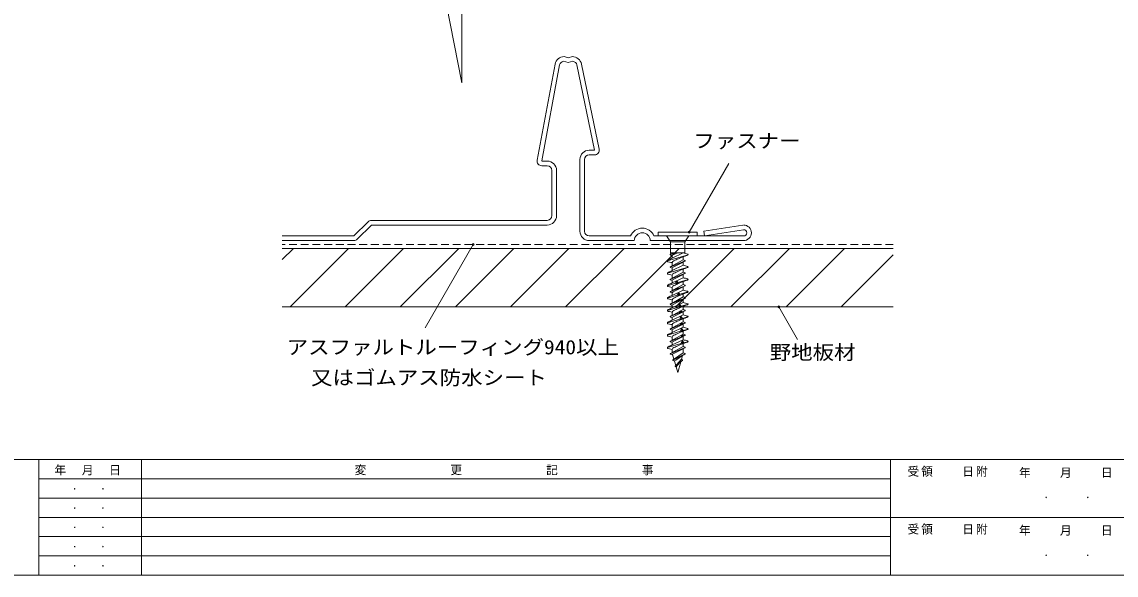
# Model space of a CAD drawing. Units: millimetres on the paper. Extents: x -393 to 395, y -365 to 275.
# Drawn here: x -240 to 40.8, y -285.2 to -143.3 of the extents above; entities that cross this region are included whole.
import ezdxf
from ezdxf.enums import TextEntityAlignment as Align

# ---------------------------------------------------------------- set-up
doc = ezdxf.new("R2010")
doc.units = ezdxf.units.MM
doc.header["$PDMODE"] = 32
doc.header["$PDSIZE"] = 0.5
doc.linetypes.add('DASHED2', pattern=[3, 2, -1])
for name, color, linetype, lineweight in [('0-0_00', 7, 'Continuous', 9), ('0-1_01', 7, 'Continuous', 9), ('F-7', 4, 'Continuous', 5)]:
    doc.layers.add(name, color=color, linetype=linetype, lineweight=lineweight)
doc.styles.add('ＭＳ ゴシック', font='')
doc.styles.get('ＭＳ ゴシック').set_extended_font_data('MS Gothic')

msp = doc.modelspace()

# ---------------------------------------------------------------- linework, layer by layer
at = {"layer": '0-0_00'}
for p, q in [((-74.583, -198.198), (-73.558, -199.698)), ((-73.558, -202.507), (-73.558, -199.698)), ((-69.808, -202.507), (-69.808, -199.698)), ((-69.033, -203.002), (-74.333, -204.592)), ((-69.783, -204.592), (-73.583, -206.182)), ((-73.558, -202.507), (-69.808, -202.507)), ((-70.283, -202.547), (-73.083, -203.897)), ((-73.083, -203.897), (-73.083, -203.29)), ((-72.877, -203.038), (-71.683, -202.507)), ((-71.683, -202.507), (-72.721, -202.507)), ((-70.283, -204.303), (-72.721, -205.687)), ((-70.283, -202.547), (-70.283, -202.507)), ((-70.283, -204.303), (-70.283, -203.553)), ((-70.283, -205.727), (-70.283, -204.901)), ((-69.033, -206.182), (-74.333, -207.772)), ((-69.783, -207.772), (-73.583, -209.361)), ((-73.453, -204.97), (-73.083, -205.047)), ((-73.083, -205.871), (-73.083, -205.047)), ((-70.283, -205.727), (-73.083, -207.077)), ((-73.083, -207.077), (-73.083, -206.47)), ((-72.833, -206.203), (-70.488, -204.997)), ((-70.283, -207.483), (-72.721, -208.867)), ((-70.283, -207.483), (-70.283, -206.794)), ((-72.242, -210.324), (-74.333, -210.952)), ((-73.453, -208.15), (-73.083, -208.227)), ((-73.083, -209.051), (-73.083, -208.227)), ((-70.283, -208.907), (-73.083, -210.257)), ((-73.083, -210.257), (-73.083, -209.65)), ((-72.833, -209.383), (-70.488, -208.177)), ((-72.242, -210.324), (-71.992, -209.731)), ((-71.859, -210.572), (-72.242, -210.324)), ((-71.992, -209.731), (-71.583, -210.127)), ((-71.583, -210.127), (-71.859, -210.572)), ((-69.033, -209.362), (-71.583, -210.127)), ((-70.283, -208.907), (-70.283, -208.081)), ((-70.283, -210.663), (-70.283, -209.974)), ((-71.802, -213.372), (-74.333, -214.132)), ((-72.007, -211.882), (-73.583, -212.542)), ((-73.453, -211.33), (-73.083, -211.407)), ((-73.083, -212.231), (-73.083, -211.407)), ((-70.283, -212.087), (-73.083, -213.437)), ((-73.083, -213.437), (-73.083, -212.83)), ((-72.833, -212.563), (-70.488, -211.357)), ((-70.283, -210.663), (-72.721, -212.047)), ((-72.007, -211.882), (-71.742, -211.492)), ((-71.661, -211.96), (-72.007, -211.882)), ((-71.802, -213.372), (-71.549, -212.697)), ((-71.434, -213.561), (-71.802, -213.372)), ((-71.742, -211.492), (-71.358, -211.611)), ((-71.358, -211.611), (-71.661, -211.96)), ((-71.549, -212.697), (-71.141, -213.174)), ((-71.141, -213.174), (-71.434, -213.561)), ((-69.783, -210.952), (-71.358, -211.611)), ((-69.033, -212.542), (-71.141, -213.174)), ((-70.283, -212.087), (-70.283, -211.261)), ((-70.283, -213.843), (-70.283, -213.154)), ((-71.611, -214.897), (-73.583, -215.722)), ((-73.453, -214.51), (-73.083, -214.587)), ((-73.083, -215.411), (-73.083, -214.587)), ((-70.283, -215.267), (-73.083, -216.617)), ((-73.083, -216.617), (-73.083, -216.01)), ((-72.833, -215.743), (-70.488, -214.537)), ((-70.283, -213.843), (-72.721, -215.227)), ((-71.611, -214.897), (-71.324, -214.434)), ((-71.264, -214.936), (-71.611, -214.897)), ((-71.438, -216.443), (-71.176, -215.697)), ((-71.324, -214.434), (-70.958, -214.623)), ((-70.958, -214.623), (-71.264, -214.936)), ((-71.176, -215.697), (-70.788, -216.248)), ((-69.783, -214.132), (-70.958, -214.623)), ((-69.033, -215.722), (-70.788, -216.248)), ((-70.283, -215.267), (-70.283, -214.441)), ((-71.438, -216.443), (-74.333, -217.312)), ((-71.289, -217.942), (-73.583, -218.902)), ((-73.453, -217.69), (-73.083, -217.767)), ((-73.083, -218.591), (-73.083, -217.767)), ((-70.283, -218.447), (-73.083, -219.797)), ((-72.833, -218.923), (-70.488, -217.717)), ((-70.283, -217.023), (-72.721, -218.407)), ((-71.08, -216.591), (-71.438, -216.443)), ((-71.289, -217.942), (-70.996, -217.428)), ((-70.946, -217.953), (-71.289, -217.942)), ((-71.152, -219.537), (-70.876, -218.733)), ((-70.788, -216.248), (-71.08, -216.591)), ((-70.996, -217.428), (-70.631, -217.666)), ((-70.631, -217.666), (-70.946, -217.953)), ((-70.876, -218.733), (-70.484, -219.337)), ((-69.783, -217.312), (-70.631, -217.666)), ((-69.033, -218.902), (-70.484, -219.337)), ((-70.283, -217.023), (-70.283, -216.334)), ((-70.283, -218.447), (-70.283, -217.621)), ((-71.152, -219.537), (-74.333, -220.492)), ((-71.043, -221.019), (-73.583, -222.082)), ((-73.453, -220.87), (-73.083, -220.947)), ((-73.083, -219.797), (-73.083, -219.19)), ((-73.083, -221.771), (-73.083, -220.947)), ((-70.283, -221.627), (-73.083, -222.977)), ((-72.833, -222.103), (-70.488, -220.897)), ((-70.283, -220.203), (-72.721, -221.587)), ((-70.8, -219.656), (-71.152, -219.537)), ((-71.043, -221.019), (-70.744, -220.464)), ((-70.7, -221.006), (-71.043, -221.019)), ((-70.484, -219.337), (-70.8, -219.656)), ((-70.744, -220.464), (-70.403, -220.751)), ((-70.403, -220.751), (-70.7, -221.006)), ((-69.783, -220.492), (-70.403, -220.751)), ((-70.283, -220.203), (-70.283, -219.514)), ((-70.283, -221.627), (-70.283, -220.801)), ((-70.943, -222.655), (-74.333, -223.672)), ((-70.873, -224.128), (-73.583, -225.262)), ((-73.453, -224.05), (-73.083, -224.127)), ((-73.083, -222.977), (-73.083, -222.37)), ((-73.083, -224.951), (-73.083, -224.127)), ((-72.833, -225.283), (-70.488, -224.077)), ((-70.283, -223.383), (-72.721, -224.767)), ((-70.596, -222.755), (-70.943, -222.655)), ((-70.873, -224.128), (-70.558, -223.539)), ((-70.533, -224.101), (-70.873, -224.128)), ((-70.272, -222.453), (-70.596, -222.755)), ((-70.558, -223.539), (-70.203, -223.847)), ((-70.203, -223.847), (-70.533, -224.101)), ((-70.283, -223.383), (-70.283, -222.694)), ((-70.283, -224.807), (-70.283, -223.981)), ((-69.033, -222.082), (-70.272, -222.453)), ((-69.783, -223.672), (-70.203, -223.847)), ((-70.815, -225.796), (-74.333, -226.852)), ((-69.783, -226.852), (-73.583, -228.442)), ((-73.453, -227.23), (-73.083, -227.307)), ((-70.283, -224.807), (-73.083, -226.157)), ((-73.083, -226.157), (-73.083, -225.55)), ((-73.083, -228.131), (-73.083, -227.307)), ((-72.833, -228.463), (-70.488, -227.257)), ((-70.283, -226.563), (-72.721, -227.947)), ((-70.815, -225.796), (-70.502, -224.912)), ((-70.472, -225.886), (-70.815, -225.796)), ((-70.502, -224.912), (-70.139, -225.594)), ((-70.139, -225.594), (-70.472, -225.886)), ((-70.283, -226.563), (-70.283, -225.813)), ((-70.283, -228.153), (-70.283, -227.161)), ((-69.033, -225.262), (-70.139, -225.594)), ((-72.654, -229.812), (-73.009, -228.575)), ((-69.784, -228.436), (-72.947, -230.045)), ((-70.283, -228.153), (-72.512, -229.725)), ((-72.302, -231.622), (-70.42, -230.034)), ((-72.198, -230.032), (-70.428, -228.82)), ((-72.004, -231.296), (-70.717, -229.826)), ((-70.717, -229.826), (-70.428, -228.82)), ((-72.181, -231.463), (-72.504, -230.337)), ((-71.278, -230.821), (-72.086, -231.793)), ((-71.683, -233.198), (-72.086, -231.793)), ((-71.683, -233.198), (-70.898, -230.459))]:
    msp.add_line(p, q, dxfattribs=at)
msp.add_lwpolyline([(-66.683, -197.198), (-66.683, -198.198), (-76.683, -198.198), (-76.683, -197.198)], close=True, dxfattribs=at)
for points in [[(-68.783, -198.198), (-69.808, -199.698), (-73.558, -199.698)], [(-70.943, -222.655), (-70.67, -221.813), (-70.272, -222.453)]]:
    msp.add_lwpolyline(points, dxfattribs=at)
for centre, radius, start, end in [((-74.09, -204.588), 0.243, 105.88588, 250.27509), ((-80.683, -237.272), 33.101, 77.38429, 78.65712), ((-80.579, -187.799), 17.758, 291.20328, 294.96875), ((-71.362, -207.672), 5.172, 93.64851, 115.43288), ((-73.483, -203.002), 0.1, 151.67664, 226.69806), ((-71.625, -204.157), 2.288, 133.86334, 148.28386), ((-72.163, -200.679), 2.769, 239.89018, 250.58319), ((-72.742, -203.359), 0.348, 112.76938, 168.67461), ((-72.417, -205.237), 0.693, 108.88551, 164.08015), ((-52.242, -246.835), 46.92, 114.25377, 115.76996), ((-72.213, -204.538), 2.093, 75.561, 75.95494), ((-59.495, -231.738), 30.179, 108.63118, 113.47316), ((-77.043, -190.768), 15.667, 294.73485, 297.43468), ((-71.297, -207.145), 3.018, 61.29723, 70.38911), ((-64.242, -182.373), 21.059, 253.32985, 256.52316), ((-69.883, -204.592), 0.1, 305.87859, 69.23848), ((-69.183, -202.998), 0.15, 287.99913, 77.33618), ((-74.09, -207.768), 0.243, 105.88588, 250.27509), ((-80.579, -190.979), 17.758, 291.20328, 294.96875), ((-73.483, -206.182), 0.1, 125.87859, 249.23848), ((-125.745, -101.357), 117.031, 296.49106, 296.94127), ((-72.077, -203.644), 3, 241.26797, 250.39272), ((-72.742, -206.539), 0.348, 105.25987, 168.67461), ((-72.417, -208.417), 0.693, 108.88551, 164.08015), ((-52.242, -250.015), 46.92, 114.25377, 115.76996), ((-59.495, -234.918), 30.179, 108.63118, 113.47316), ((-71.297, -210.325), 3.018, 61.29723, 70.38911), ((-64.242, -185.553), 21.059, 253.32985, 256.52316), ((-69.883, -207.772), 0.1, 305.87859, 69.23848), ((-69.183, -206.178), 0.15, 287.99913, 77.33618), ((-80.683, -240.452), 33.101, 77.38429, 78.65712), ((-80.579, -194.159), 17.758, 291.20328, 294.96875), ((-73.483, -209.362), 0.1, 125.87859, 249.23848), ((-125.745, -104.537), 117.031, 296.49106, 296.94127), ((-72.077, -206.824), 3, 241.26797, 250.39272), ((-72.742, -209.719), 0.348, 105.25987, 168.67461), ((-52.242, -253.195), 46.92, 114.25377, 115.76996), ((-192.023, -229.172), 121.595, 8.799, 9.20047), ((-59.495, -238.098), 30.179, 108.63118, 113.47316), ((-77.043, -193.948), 15.667, 294.73485, 297.43468), ((-64.242, -188.733), 21.059, 253.32985, 256.52316), ((-69.183, -209.358), 0.15, 287.99913, 77.33618), ((-74.09, -210.948), 0.243, 105.88588, 250.27509), ((-80.683, -243.632), 33.101, 77.38429, 78.65712), ((-73.483, -212.542), 0.1, 125.87859, 249.23848), ((-125.745, -107.717), 117.031, 296.49106, 296.94127), ((-72.077, -210.004), 3, 241.26797, 250.39272), ((-72.742, -212.899), 0.348, 105.25987, 168.67461), ((-72.417, -211.597), 0.693, 108.88551, 164.08015), ((-73.415, -212.025), 1.756, 2.12791, 17.69391), ((-192.023, -229.172), 121.595, 7.37663, 7.78717), ((-59.495, -241.278), 30.179, 108.63118, 113.47316), ((-77.043, -197.128), 15.667, 294.73485, 297.43468), ((-71.297, -213.505), 3.018, 61.29723, 70.38911), ((-64.242, -191.913), 21.059, 253.32985, 256.52316), ((-69.883, -210.952), 0.1, 305.87859, 69.23848), ((-69.183, -212.538), 0.15, 287.99913, 77.33618), ((-74.09, -214.128), 0.243, 105.88588, 250.27509), ((-80.683, -246.812), 33.101, 77.38429, 78.65712), ((-80.579, -197.339), 17.758, 291.20328, 294.96875), ((-73.483, -215.722), 0.1, 125.87859, 249.23848), ((-125.745, -110.897), 117.031, 296.49106, 296.94127), ((-72.077, -213.184), 3, 241.26797, 250.39272), ((-72.742, -216.079), 0.348, 105.25987, 168.67461), ((-72.417, -214.777), 0.693, 108.88551, 164.08015), ((-52.242, -256.375), 46.92, 114.25377, 115.76996), ((-59.495, -244.458), 30.179, 108.63118, 113.47316), ((-192.023, -229.172), 121.595, 6.72357, 6.96185), ((-192.023, -229.172), 121.595, 5.93901, 6.36249), ((-77.043, -200.308), 15.667, 294.73485, 297.43468), ((-71.297, -216.685), 3.018, 61.29723, 70.38911), ((-64.242, -195.093), 21.059, 253.32985, 256.52316), ((-69.883, -214.132), 0.1, 305.87859, 69.23848), ((-69.183, -215.718), 0.15, 287.99913, 77.33618), ((-74.09, -217.308), 0.243, 105.88588, 250.27509), ((-80.683, -249.992), 33.101, 77.38429, 78.65712), ((-80.579, -200.519), 17.758, 291.20328, 294.96875), ((-73.483, -218.902), 0.1, 125.87859, 249.23848), ((-125.745, -114.077), 117.031, 296.49106, 296.94127), ((-72.077, -216.364), 3, 241.26797, 250.39272), ((-72.742, -219.259), 0.348, 105.25987, 168.67461), ((-72.417, -217.957), 0.693, 108.88551, 164.08015), ((-52.242, -259.555), 46.92, 114.25377, 115.76996), ((-192.023, -229.172), 121.595, 5.29416, 5.54272), ((-192.023, -229.172), 121.595, 4.48859, 4.92522), ((-77.043, -203.488), 15.667, 294.73485, 297.43468), ((-71.297, -219.865), 3.018, 61.29723, 70.38911), ((-64.242, -198.273), 21.059, 253.32985, 256.52316), ((-69.883, -217.312), 0.1, 305.87859, 69.23848), ((-69.183, -218.898), 0.15, 287.99913, 77.33618), ((-74.09, -220.488), 0.243, 105.88588, 250.27509), ((-80.683, -253.172), 33.101, 77.38429, 78.65712), ((-80.579, -203.699), 17.758, 291.20328, 294.96875), ((-125.745, -117.257), 117.031, 296.49106, 296.94127), ((-72.417, -221.137), 0.693, 108.88551, 164.08015), ((-52.242, -262.735), 46.92, 114.25377, 115.76996), ((-59.495, -247.638), 30.179, 108.63118, 113.47316), ((-111.524, -224.041), 40.937, 4.25203, 5.01289), ((-77.043, -206.668), 15.667, 294.73485, 297.43468), ((-71.297, -223.045), 3.018, 61.29723, 70.38911), ((-64.242, -201.453), 21.059, 253.32985, 256.52316), ((-69.883, -220.492), 0.1, 305.87859, 69.23848), ((-74.09, -223.668), 0.243, 105.88588, 250.27509), ((-80.683, -256.352), 33.101, 77.38429, 78.65712), ((-80.579, -206.879), 17.758, 291.20328, 294.96875), ((-73.483, -222.082), 0.1, 125.87859, 249.23848), ((-72.077, -219.544), 3, 241.26797, 250.39272), ((-72.742, -222.439), 0.348, 105.25987, 168.67461), ((-72.417, -224.317), 0.693, 108.88551, 164.08015), ((-52.242, -265.915), 46.92, 114.25377, 115.76996), ((-59.495, -250.818), 30.179, 108.63118, 113.47316), ((-81.327, -223.119), 10.737, 1.94267, 6.98427), ((-192.023, -229.172), 121.595, 2.39046, 2.6554), ((-77.043, -209.848), 15.667, 294.73485, 297.43468), ((-71.297, -226.225), 3.018, 61.29723, 70.38911), ((-69.883, -223.672), 0.1, 305.87859, 69.23848), ((-69.183, -222.078), 0.15, 287.99913, 77.33618), ((-74.09, -226.848), 0.243, 105.88588, 250.27509), ((-80.683, -259.532), 33.101, 77.38429, 78.65712), ((-80.579, -210.059), 17.758, 291.20328, 294.96875), ((-73.483, -225.262), 0.1, 125.87859, 249.23848), ((-125.745, -120.437), 117.031, 296.49106, 296.94127), ((-72.077, -222.724), 3, 241.26797, 250.39272), ((-72.742, -225.619), 0.348, 105.25987, 168.67461), ((-72.417, -227.497), 0.693, 108.88551, 164.08015), ((-52.242, -269.095), 46.92, 114.25377, 115.76996), ((-59.495, -253.998), 30.179, 108.63118, 113.47316), ((-192.023, -229.172), 121.595, 1.54883, 2.00778), ((-77.043, -213.028), 15.667, 294.73485, 297.43468), ((-71.297, -229.405), 3.018, 61.29723, 70.38911), ((-64.242, -204.633), 21.059, 253.32985, 256.52316), ((-69.883, -226.852), 0.1, 305.87859, 69.23848), ((-69.183, -225.258), 0.15, 287.99913, 77.33618), ((-73.483, -228.442), 0.1, 125.87859, 249.23848), ((-125.745, -123.617), 117.031, 296.49106, 296.94127), ((-72.077, -225.904), 3, 241.26797, 250.39272), ((-72.742, -228.799), 0.348, 105.25987, 168.67461), ((-72.848, -230.032), 0.1, 125.87859, 249.23848), ((-75.103, -225.655), 4.825, 297.07892, 302.47913), ((-73.721, -232.076), 2.122, 55.02049, 66.77478), ((-71.844, -230.693), 0.75, 118.19894, 151.65128), ((-65.976, -236.017), 7.424, 127.26097, 135.57535), ((-71.492, -231.742), 2.067, 60.77386, 67.95819), ((-70.511, -230.026), 0.0919, 295.7119, 72.30331), ((-73.592, -221.883), 7.625, 294.51392, 299.51039), ((-71.297, -230.995), 3.018, 61.29723, 70.38911), ((-69.876, -228.436), 0.0919, 295.7119, 72.30331), ((-72.213, -231.622), 0.1, 125.87859, 249.23848), ((-72.213, -231.622), 0.1, 125.87859, 249.23848), ((-74.38, -228.969), 3.326, 309.35022, 321.94914), ((-73.085, -233.666), 2.122, 61.91342, 66.77478)]:
    msp.add_arc(centre, radius, start, end, dxfattribs=at)
at = {"layer": '0-1_01'}
for p, q in [((-127.041, -129.837), (-127.041, -158.957)), ((-131.042, -138.957), (-127.041, -158.957)), ((-107.713, -178.753), (-103.162, -154.108)), ((-106.533, -178.971), (-101.981, -154.326)), ((-99.764, -153.746), (-100.952, -153.406)), ((-99.764, -152.498), (-100.812, -152.198)), ((-99.764, -152.498), (-98.715, -152.198)), ((-99.764, -153.746), (-98.575, -153.406)), ((-92.989, -176.198), (-97.54, -154.353)), ((-91.815, -175.953), (-96.366, -154.108)), ((-92.989, -176.198), (-94.364, -176.198)), ((-106.538, -178.998), (-105.163, -178.998)), ((-96.764, -178.598), (-96.764, -196.998)), ((-95.564, -178.598), (-95.564, -196.998)), ((-92.989, -177.398), (-94.364, -177.398)), ((-68.742, -197.198), (-58.585, -179.608)), ((-106.538, -180.198), (-105.163, -180.198)), ((-103.963, -192.998), (-103.963, -181.398)), ((-102.764, -181.398), (-102.764, -192.998)), ((-151.115, -194.549), (-154.763, -198.198)), ((-153.915, -199.047), (-150.266, -195.398)), ((-105.163, -194.198), (-150.266, -194.198)), ((-105.163, -195.398), (-150.266, -195.398)), ((-64.953, -197.013), (-54.953, -195.413)), ((-173.146, -198.198), (-154.763, -198.198)), ((-94.364, -198.198), (-83.764, -198.198)), ((-77.764, -198.198), (-54.764, -198.198)), ((-64.953, -197.013), (-64.764, -198.198)), ((-64.764, -198.198), (-54.764, -196.598)), ((-154.763, -199.398), (-173.146, -199.398)), ((-16.382, -201.398), (-173.146, -201.398)), ((-173.146, -204.242), (-170.301, -201.398)), ((-171.159, -216.398), (-156.159, -201.398)), ((-157.017, -216.398), (-142.017, -201.398)), ((-142.875, -216.398), (-127.875, -201.398)), ((-136.514, -221.789), (-124.163, -200.398)), ((-128.733, -216.398), (-113.733, -201.398)), ((-114.591, -216.398), (-99.591, -201.398)), ((-100.449, -216.398), (-85.449, -201.398)), ((-94.364, -199.398), (-82.813, -199.398)), ((-86.307, -216.398), (-71.307, -201.398)), ((-78.714, -199.398), (-54.764, -199.398)), ((-72.164, -216.398), (-57.164, -201.398)), ((-58.022, -216.398), (-43.022, -201.398)), ((-43.88, -216.398), (-28.88, -201.398)), ((-29.738, -216.398), (-16.382, -203.041)), ((-16.382, -216.398), (-173.146, -216.398)), ((-40.927, -224.726), (-45.736, -216.398))]:
    msp.add_line(p, q, dxfattribs=at)
at = {"layer": '0-1_01', "linetype": 'DASHED2'}
msp.add_line((-16.382, -200.398), (-173.146, -200.398), dxfattribs=at)
at = {"layer": '0-1_01'}
for centre, radius, start, end in [((-100.812, -154.598), 2.4, 90.00356, 168.23355), ((-100.812, -154.598), 1.2, 96.69836, 168.23355), ((-98.715, -154.598), 2.4, 11.76645, 89.99644), ((-98.715, -154.598), 1.2, 11.76645, 83.30399), ((-94.364, -178.598), 2.4, 90, 180), ((-92.989, -176.198), 1.2, 270, 11.76877), ((-106.538, -178.998), 1.2, 168.23123, 270), ((-105.163, -181.398), 2.4, 0, 90), ((-94.364, -178.598), 1.2, 90, 180), ((-105.163, -181.398), 1.2, 0, 90), ((-105.163, -192.998), 1.2, 270, 0), ((-105.163, -192.998), 2.4, 270, 0), ((-150.266, -195.398), 1.2, 90, 135), ((-80.764, -199.448), 3.25, 22.62007, 157.37993), ((-54.764, -197.398), 2, 270, 90), ((-154.763, -198.198), 1.2, 270, 315), ((-94.364, -196.998), 2.4, 180, 270), ((-94.364, -196.998), 1.2, 180, 270), ((-80.764, -199.448), 2.05, 1.39877, 178.60123), ((-54.764, -197.398), 0.8, 270, 90)]:
    msp.add_arc(centre, radius, start, end, dxfattribs=at)
for p in [(-68.742, -197.198), (-124.163, -200.398), (-45.736, -216.398)]:
    msp.add_point(p, dxfattribs=at)
at = {"layer": 'F-7', "color": 2, "lineweight": 9}
for p, q in [((395.323, -255.553), (-393.121, -255.553)), ((-235.62, -255.553), (-235.62, -285.183)), ((-209.289, -255.553), (-209.289, -285.183)), ((-17.053, -255.553), (-17.053, -285.183)), ((-17.053, -260.492), (-235.62, -260.492)), ((-17.053, -265.43), (-235.62, -265.43)), ((-235.62, -270.368), (395.323, -270.368)), ((-17.053, -275.306), (-235.62, -275.306)), ((-17.053, -280.245), (-235.62, -280.245)), ((-393.121, -285.183), (395.323, -285.183))]:
    msp.add_line(p, q, dxfattribs=at)

# ---------------------------------------------------------------- texts
at = {"layer": '0-1_01', "color": 3, "style": 'ＭＳ ゴシック', "width": 1.1}
for s, p in [('ファスナー', (-67.663, -176.726)), ('アスファルトルーフィング940以上', (-171.995, -229.657)), ('野地板材', (-48.062, -230.983)), ('又はゴムアス防水シート', (-165.751, -237.461))]:
    msp.add_text(s, height=3.666, dxfattribs=at).set_placement(p, align=Align.BOTTOM_LEFT)
at = {"layer": 'F-7', "color": 3, "char_height": 2.199, "attachment_point": 7, "style": 'ＭＳ ゴシック'}
for s, insert in [('\\T1.17;年\u3000月\u3000日', (-231.597, -259.606)), ('\\T1.17;変\u3000\u3000\u3000\u3000\u3000\u3000更\u3000\u3000\u3000\u3000\u3000\u3000記\u3000\u3000\u3000\u3000\u3000\u3000事', (-154.572, -259.573)), ('\\T1.17;受領\u3000\u3000日附', (-12.705, -259.973)), ('\\T1.17;年\u3000\u3000月\u3000\u3000日', (15.881, -260.265)), ('\\T1.27;\\W0.95;.\\~\u3000.\u3000\\~', (-227.111, -263.265)), ('\\T1.25;\\W0.95;.\u3000\\~\u3000.', (22.157, -265.476)), ('\\T1.27;\\W0.95;.\\~\u3000.\u3000\\~', (-227.111, -268.203)), ('\\T1.17;受領\u3000\u3000日附', (-12.705, -274.788)), ('\\T1.17;年\u3000\u3000月\u3000\u3000日', (15.881, -275.08)), ('\\T1.27;\\W0.95;.\\~\u3000.\u3000\\~', (-227.111, -273.141)), ('\\T1.27;\\W0.95;.\\~\u3000.\u3000\\~', (-227.111, -278.08)), ('\\T1.25;\\W0.95;.\u3000\\~\u3000.', (22.157, -280.291)), ('\\T1.27;\\W0.95;.\\~\u3000.\u3000\\~', (-227.111, -283.018))]:
    msp.add_mtext(s, dxfattribs=dict(at, insert=insert))

doc.saveas('drawing.dxf')
